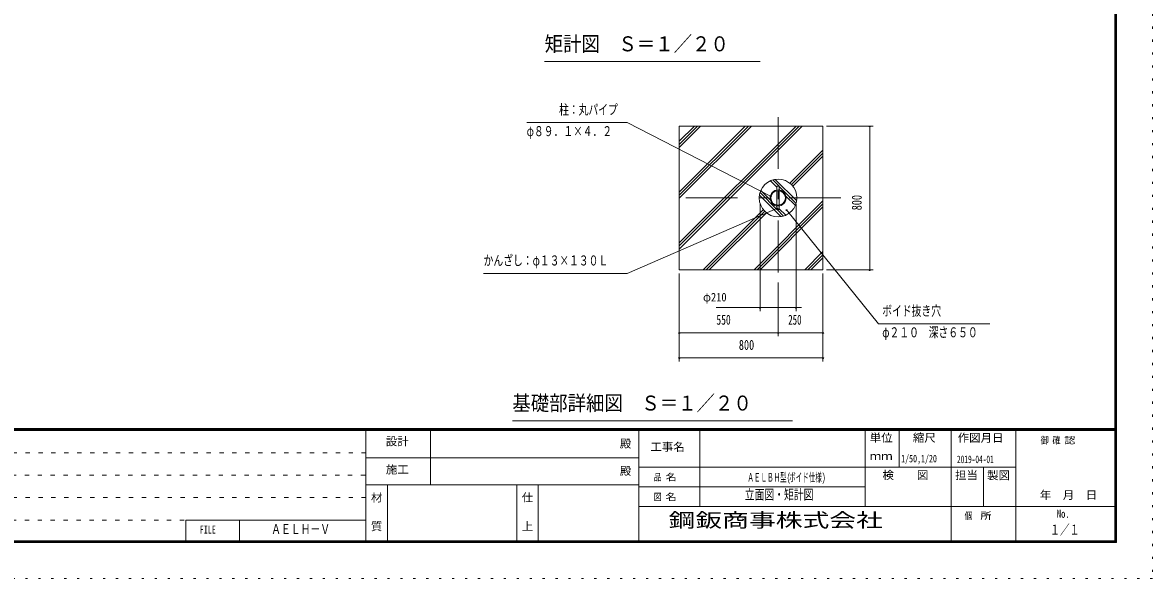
# Model space of a CAD drawing. Units: millimetres, scale not verified, with parts at other scales. Extents: x -25863 to 25873, y -10500 to 10500.
# Drawn here: x 10144 to 25873, y -10500 to -2764 of the extents above; entities that cross this region are included whole.
import ezdxf
from ezdxf.enums import TextEntityAlignment as Align

# ---------------------------------------------------------------- set-up
doc = ezdxf.new("R2010")
doc.units = ezdxf.units.MM
doc.header["$LTSCALE"] = 60
for name, pattern in [('USER1', [3, 1, -2]), ('USER3', [24, 12, -5, 2, -5]), ('USER4', [3, 0.5, -2.5])]:
    doc.linetypes.add(name, pattern=pattern)
doc.layers.add('0-1_0-F1TEXT', color=7, linetype='Continuous')
doc.layers.add('0-E_2-5DIM', color=7, linetype='Continuous')
for name, color, linetype, lineweight in [('0-6_2-02BOLD', 7, 'Continuous', 18), ('0-8_2-22CENTER', 3, 'USER3', 18), ('0-A_2-52DIM', 3, 'Continuous', 18), ('0-B_2-62HATCH', 2, 'Continuous', 18), ('0-C_F-F1PAPER', 5, 'Continuous', 18), ('0-D_F-E_J_ADD', 5, 'USER4', 18)]:
    doc.layers.add(name, color=color, linetype=linetype, lineweight=lineweight)
doc.styles.add('ＭＳ ゴシック', font='')
doc.styles.get('ＭＳ ゴシック').set_extended_font_data('MS Gothic')

msp = doc.modelspace()

# ---------------------------------------------------------------- linework, layer by layer
at = {"layer": '0-6_2-02BOLD'}
for p, q in [((20645.79, -5105.51), (20645.79, -5304.63)), ((20678.3, -5304.63), (20678.3, -5105.51)), ((20645.79, -5315.25), (20645.79, -5367.57))]:
    msp.add_line(p, q, dxfattribs=at)
msp.add_lwpolyline([(19287.05, -6205.07), (19287.05, -4205.07), (21287.04, -4205.07), (21287.04, -6205.07)], close=True, dxfattribs=at)
for points in [[(20678.3, -5094.88), (20678.3, -5042.57), (20645.79, -5042.57), (20645.79, -5094.89)], [(20645.79, -5367.57), (20678.3, -5367.57), (20678.3, -5315.25)]]:
    msp.add_lwpolyline(points, dxfattribs=at)
for radius in [262.5, 111.38, 100.88]:
    msp.add_circle((20662.05, -5205.07), radius, dxfattribs=at)
at = {"layer": '0-8_2-22CENTER'}
for p, q in [((20662.05, -4080.07), (20662.05, -6330.07)), ((21537.04, -5205.07), (19162.05, -5205.07))]:
    msp.add_line(p, q, dxfattribs=at)
at = {"layer": '0-A_2-52DIM'}
for p, q in [((17412.05, -3305.07), (20412.05, -3305.07)), ((21337.04, -4205.07), (21987.04, -4205.07)), ((21947.05, -4205.07), (21927.05, -4205.07)), ((21937.05, -4205.07), (21937.05, -6205.07)), ((20568.58, -5179.76), (20548.58, -5179.76)), ((20412.04, -6780.07), (20412.04, -5288.87)), ((20661.55, -5344.63), (20641.55, -5344.63)), ((20912.05, -6780.07), (20912.05, -5288.87)), ((20790.57, -5368.66), (20770.57, -5368.66)), ((19287.05, -7480.07), (19287.05, -6255.07)), ((21287.04, -6255.07), (21287.04, -7480.07)), ((21987.04, -6205.07), (21337.04, -6205.07)), ((21947.05, -6205.07), (21927.05, -6205.07)), ((20662.05, -6380.07), (20662.05, -7130.07)), ((20987.04, -6730.07), (19799.55, -6730.07)), ((20422.04, -6730.07), (20402.04, -6730.07)), ((20922.05, -6730.07), (20902.05, -6730.07)), ((19297.05, -7080.07), (19277.05, -7080.07)), ((19287.05, -7080.07), (21287.04, -7080.07)), ((20672.05, -7080.07), (20652.05, -7080.07)), ((21297.04, -7080.07), (21277.04, -7080.07)), ((19297.05, -7430.07), (19277.05, -7430.07)), ((21287.04, -7430.07), (19287.05, -7430.07)), ((21297.04, -7430.07), (21277.04, -7430.07)), ((20862.05, -8305.07), (16962.05, -8305.07))]:
    msp.add_line(p, q, dxfattribs=at)
for points in [[(20558.58, -5179.76), (18562.05, -4155.07), (17162.05, -4155.07)], [(16562.05, -6255.07), (18562.05, -6255.07), (20651.55, -5344.63)], [(20780.57, -5368.66), (22062.05, -6955.07), (23612.05, -6955.07)]]:
    msp.add_lwpolyline(points, dxfattribs=at)
for centre in [(21937.05, -4205.07), (20558.58, -5179.76), (20651.55, -5344.63), (20780.57, -5368.66), (21937.05, -6205.07), (20412.04, -6730.07), (20912.05, -6730.07), (19287.05, -7080.07), (20662.05, -7080.07), (21287.04, -7080.07), (19287.05, -7430.07), (21287.04, -7430.07)]:
    msp.add_arc(centre, 10, 180, 0, dxfattribs=at)
at = {"layer": '0-B_2-62HATCH'}
for p, q in [((19287.05, -5915.39), (20997.37, -4205.07)), ((20954.94, -4205.07), (19287.05, -5872.96)), ((19287.05, -5830.54), (20912.51, -4205.07)), ((20290.26, -4205.07), (19287.05, -5208.28)), ((19287.05, -5165.86), (20247.83, -4205.07)), ((20205.41, -4205.07), (19287.05, -5123.43)), ((19287.05, -4501.18), (19583.16, -4205.07)), ((19540.73, -4205.07), (19287.05, -4458.75)), ((19287.05, -4416.32), (19498.3, -4205.07)), ((20825.23, -4999.46), (21287.04, -4537.64)), ((21287.04, -4580.07), (20847.66, -5019.45)), ((20867.66, -5041.88), (21287.04, -4622.5)), ((20556.19, -4964.86), (20645.79, -5054.47)), ((20676.32, -5042.57), (20587.22, -4953.46)), ((20621.85, -4945.66), (20921.45, -5245.27)), ((20402.64, -5164.87), (20702.24, -5464.47)), ((20645.79, -5365.6), (20410.44, -5130.24)), ((20421.84, -5099.21), (20553.77, -5231.14)), ((20913.65, -5279.9), (20678.3, -5044.54)), ((20678.3, -5086.97), (20688.11, -5096.79)), ((20770.33, -5179), (20902.26, -5310.93)), ((21287.04, -5244.75), (20326.73, -6205.07)), ((20369.15, -6205.07), (21287.04, -5287.18)), ((21287.04, -5329.6), (20411.58, -6205.07)), ((20635.97, -5313.35), (20645.79, -5323.17)), ((20456.43, -5368.26), (19619.62, -6205.07)), ((19662.05, -6205.07), (20476.43, -5390.68)), ((20498.86, -5410.68), (19704.47, -6205.07)), ((20736.88, -5456.68), (20647.77, -5367.57)), ((20678.3, -5355.67), (20767.9, -5445.28)), ((21033.83, -6205.07), (21287.04, -5951.86)), ((21287.04, -5994.28), (21076.26, -6205.07)), ((21118.69, -6205.07), (21287.04, -6036.71))]:
    msp.add_line(p, q, dxfattribs=at)
at = {"layer": '0-C_F-F1PAPER'}
for p, q in [((25348.46, -8415), (-3301.54, -8415)), ((-3301.54, -8417.5), (25348.46, -8417.5)), ((25348.46, -8420), (-3301.54, -8420)), ((-3301.54, -8422.5), (25348.46, -8422.5)), ((25348.46, -8425), (-3301.54, -8425)), ((-3301.54, -8427.5), (25348.46, -8427.5)), ((25348.46, -8430), (-3301.54, -8430)), ((-3301.54, -8432.5), (25348.46, -8432.5)), ((25348.46, -8435), (-3301.54, -8435)), ((-3301.54, -8437.5), (25348.46, -8437.5)), ((25348.46, -8440), (-3301.54, -8440)), ((14923.46, -10000), (14923.46, -8440)), ((15823.46, -8440), (15823.46, -9200)), ((18723.46, -8440), (18723.46, -10000)), ((19573.46, -9500), (19573.46, -8440)), ((21873.46, -9500), (21873.46, -8440)), ((22348.46, -8440), (22348.46, -8950)), ((23073.46, -10000), (23073.46, -8440)), ((23973.46, -10000), (23973.46, -8440)), ((18723.46, -8820), (14923.46, -8820)), ((23973.46, -8950), (18723.46, -8950)), ((23523.46, -8950), (23523.46, -9500)), ((14923.46, -9200), (18723.46, -9200)), ((15223.46, -9200), (15223.46, -10000)), ((17023.46, -10000), (17023.46, -9200)), ((17323.46, -9200), (17323.46, -10000)), ((18723.46, -9225), (21873.46, -9225)), ((18723.46, -9500), (25373.46, -9500)), ((12415.46, -9688), (14923.46, -9688)), ((12415.46, -9688), (12415.46, -10000)), ((13165.46, -10000), (13165.46, -9688))]:
    msp.add_line(p, q, dxfattribs=at)
at = {"layer": '0-C_F-F1PAPER', "color": 6, "linetype": 'USER1'}
for p, q in [((14923.46, -8752), (-3326.54, -8752)), ((-3326.54, -9064), (14923.46, -9064)), ((14923.46, -9376), (-3326.54, -9376)), ((-3326.54, -9688), (12415.46, -9688))]:
    msp.add_line(p, q, dxfattribs=at)
at = {"layer": '0-C_F-F1PAPER'}
for points in [[(25373.46, -10000), (-3326.54, -10000), (-3326.54, 10100), (25373.46, 10100)], [(25370.95, -9997.5), (25370.95, 10097.5), (-3324.04, 10097.5), (-3324.04, -9997.5)], [(25368.46, -9995), (25368.46, 10095), (-3321.54, 10095), (-3321.54, -9995)], [(25365.96, -9992.5), (-3319.04, -9992.5), (-3319.04, 10092.5), (25365.96, 10092.5)], [(25363.46, -9990), (25363.46, 10090), (-3316.54, 10090), (-3316.54, -9990)], [(25360.96, -9987.5), (-3314.04, -9987.5), (-3314.04, 10087.5), (25360.96, 10087.5)], [(25358.45, -9985), (25358.45, 10085), (-3311.54, 10085), (-3311.54, -9985)], [(25355.96, -9982.5), (-3309.04, -9982.5), (-3309.04, 10082.5), (25355.96, 10082.5)], [(25353.46, -9980), (-3306.54, -9980), (-3306.54, 10080), (25353.46, 10080)], [(25350.96, -9977.5), (-3304.04, -9977.5), (-3304.04, 10077.5), (25350.96, 10077.5)], [(25348.46, -9975), (25348.46, 10075), (-3301.54, 10075), (-3301.54, -9975)]]:
    msp.add_lwpolyline(points, close=True, dxfattribs=at)
at = {"layer": '0-D_F-E_J_ADD'}
msp.add_lwpolyline([(25873.46, -10500), (-3826.54, -10500), (-3826.54, 10500), (25873.46, 10500)], close=True, dxfattribs=at)

# ---------------------------------------------------------------- texts
at = {"layer": '0-1_0-F1TEXT', "style": 'ＭＳ ゴシック'}
for s, height, width, p in [('1/50,1/20', 104.5, 0.65, (22374.64, -8915.77)), ('2019-04-01', 104.5, 0.6, (23152.81, -8926.27)), ('ＡＥＬＢＨ型(', 118.4, 0.55, (20234.97, -9189.3)), ('ボイド仕様)', 118.4, 0.55, (20815.48, -9189.3)), ('立面図・矩計図', 139.3, 0.7, (20198.46, -9443.5)), ('ＡＥＬＨ－Ｖ', 139.3, 0.7, (13605.05, -9925)), ('１／１', 139.3, 0.7, (24448.46, -9933.26))]:
    msp.add_text(s, height=height, dxfattribs=dict(at, width=width)).set_placement(p, align=Align.BOTTOM_LEFT)
at = {"layer": '0-A_2-52DIM', "color": 7, "style": 'ＭＳ ゴシック'}
for s, height, width, p in [('矩計図\u3000Ｓ＝１／２０', 208.9, 0.9, (17412.05, -3226.57)), ('柱：丸パイプ', 139.3, 0.7, (17612.04, -4086.07)), ('φ８９．１×４．２', 139.3, 0.7, (17162.05, -4386.07)), ('かんざし：φ１３×１３０Ｌ', 139.3, 0.7, (16562.05, -6186.07)), ('φ210', 118.4, 0.9, (19617.25, -6680.07)), ('ボイド抜き穴', 139.3, 0.7, (22112.05, -6886.07)), ('550', 139.3, 0.7, (19803.29, -7011.07)), ('250', 139.3, 0.65, (20803.3, -7011.07)), ('φ２１０\u3000深さ６５０', 139.3, 0.7, (22112.05, -7186.07)), ('800', 139.3, 0.75, (20115.79, -7361.07)), ('基礎部詳細図\u3000Ｓ＝１／２０', 208.9, 0.9, (16962.05, -8226.57))]:
    msp.add_text(s, height=height, dxfattribs=dict(at, width=width)).set_placement(p, align=Align.BOTTOM_LEFT)
at = {"layer": '0-A_2-52DIM', "color": 7, "style": 'ＭＳ ゴシック', "width": 0.75}
msp.add_text('800', height=139.3, rotation=90, dxfattribs=at).set_placement((21868.04, -5376.32), align=Align.BOTTOM_LEFT)
at = {"layer": '0-C_F-F1PAPER', "color": 7, "style": 'ＭＳ ゴシック'}
for s, height, width, p in [('単位', 111.4, 1.05, (21938.46, -8632.3)), ('縮尺', 111.4, 1.05, (22538.46, -8632.3)), ('作図月日', 111.4, 1.05, (23162.36, -8633.32)), ('設計', 111.4, 1.05, (15200.96, -8682.84)), ('殿', 111.4, 1.05, (18458.46, -8714.8)), ('工事名', 111.4, 1.05, (18883.46, -8759.8)), ('御 ', 94.72, 0.85, (24316.21, -8654.43)), ('確 ', 94.72, 0.85, (24481.33, -8654.43)), ('認', 94.72, 1.2, (24646.45, -8654.43)), ('ｍｍ', 111.4, 1.05, (21938.46, -8887.3)), ('施工', 111.4, 1.05, (15200.96, -9074.8)), ('殿', 111.4, 1.05, (18458.46, -9094.8)), ('品 ', 94.72, 0.85, (18929.71, -9167.5)), ('名', 94.72, 1.2, (19094.83, -9167.5)), ('検\u3000\u3000図', 111.4, 1.05, (22115.96, -9152.3)), ('担当', 111.4, 1.05, (23125.96, -9152.3)), ('製図', 111.4, 1.05, (23571.94, -9154.76)), ('\u3000年\u3000月\u3000日', 111.4, 1.05, (24147.2, -9429.23)), ('材', 111.4, 1.05, (14993.46, -9464.8)), ('仕', 111.4, 1.05, (17093.46, -9464.8)), ('図 ', 94.72, 0.85, (18929.71, -9442.5)), ('名', 94.72, 1.2, (19094.83, -9442.5)), ('個  ', 94.72, 0.85, (23258.46, -9705)), ('所', 94.72, 1.2, (23478.62, -9705)), ('No.', 111.4, 0.8, (24540.96, -9689.8)), ('質', 111.4, 1.05, (14993.46, -9864.8)), ('上', 111.4, 1.05, (17093.46, -9864.8)), ('FILE', 111.4, 0.7, (12611.71, -9908.8))]:
    msp.add_text(s, height=height, dxfattribs=dict(at, width=width)).set_placement(p, align=Align.BOTTOM_LEFT)
at = {"layer": '0-E_2-5DIM', "style": 'ＭＳ ゴシック', "width": 1.4}
msp.add_text('鋼鈑商事株式会社', height=195.4, dxfattribs=at).set_placement((19136.67, -9845.37), align=Align.BOTTOM_LEFT)

doc.saveas('drawing.dxf')
